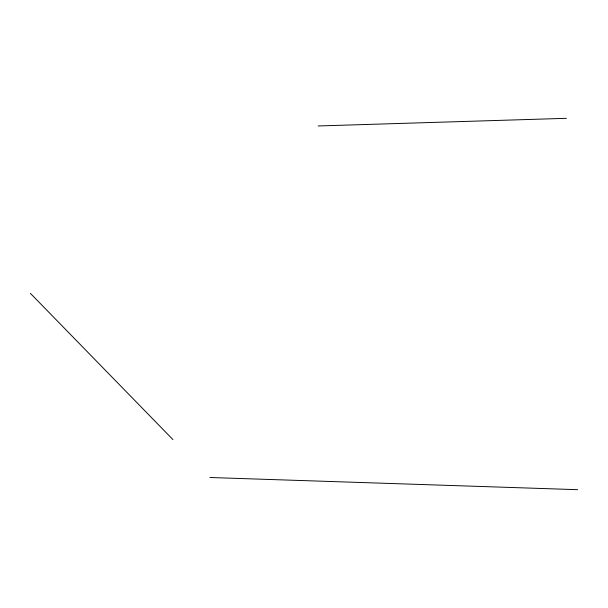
<?xml version="1.0" encoding="UTF-8"?>
<svg xmlns="http://www.w3.org/2000/svg" width="608" height="608" viewBox="0 0 608 608"><rect width="100%" height="100%" fill="white"/><g stroke="black" fill="none" stroke-linecap="round" stroke-linejoin="round"><path stroke-width="0.91" d="M318.166 125.962L566.382 118.317M209.874 477.5L577.6 489.683M30.4 293.345L172.938 439.599"/></g></svg>
